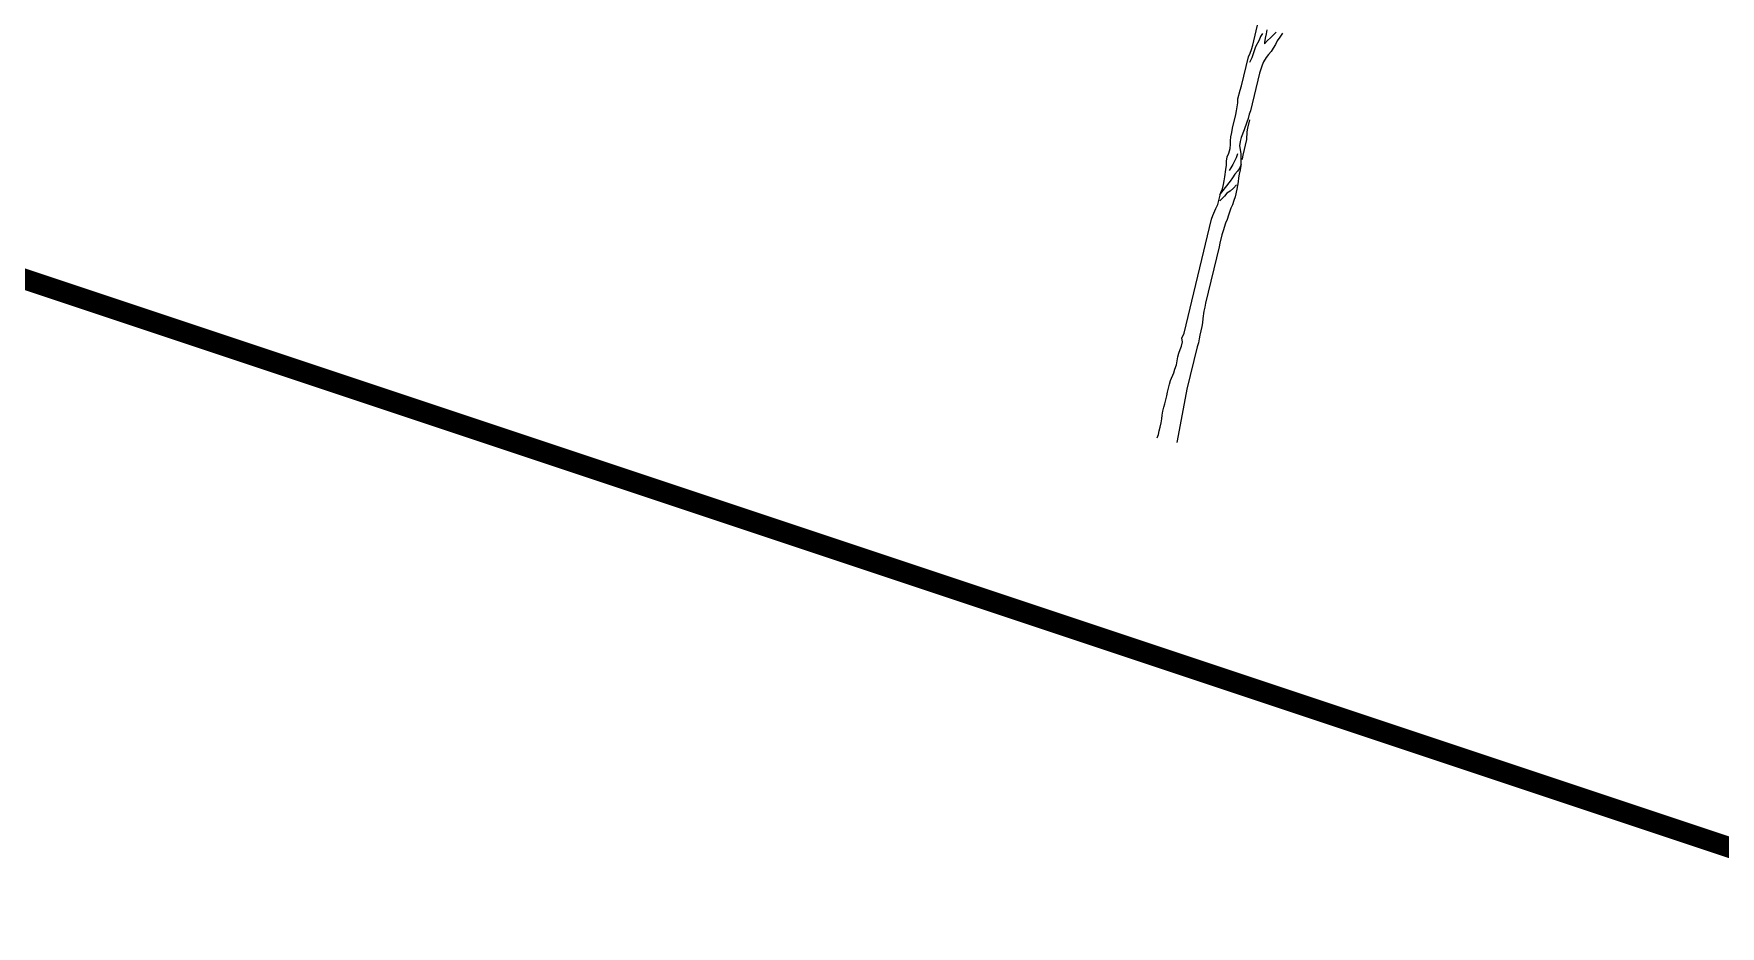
# Model space of a CAD drawing. Header units: inches. Extents: x 350994 to 353538, y 1581369 to 1583842.
# Drawn here: x 351410.45 to 351418.6, y 1583123.42 to 1583127.74 of the extents above; entities that cross this region are included whole.
import ezdxf

# ---------------------------------------------------------------- set-up
doc = ezdxf.new("R2010")
doc.units = ezdxf.units.IN
doc.header["$MEASUREMENT"] = 0
doc.linetypes.add('1', pattern=[0])
doc.layers.add("ROAD'S", color=1, linetype='1')
doc.layers.add('TREE', color=81, linetype='1')

# ---------------------------------------------------------------- blocks, each defined once
blk = doc.blocks.new('TREE_4')
at = {"color": 94}
for points in [[(-3, -32), (0, 0), (-3, 32), (0, 64), (0, 101), (-3, 136), (-9, 168), (-11, 202), (-11, 237), (-8, 269), (-8, 338), (-11, 370), (-11, 442), (-8, 474), (3, 544), (6, 578), (9, 616), (9, 651), (6, 685), (6, 720), (9, 752), (15, 784), (15, 821), (1, 850), (9, 896), (10, 1901), (13, 1935), (25, 1999), (33, 2037), (33, 2143), (39, 2178), (39, 2216), (36, 2248), (34, 2282), (28, 2346), (25, 2381), (19, 2415), (13, 2453), (22, 2488), (22, 2528), (16, 2563), (11, 2595), (5, 2629), (5, 2667), (2, 2702), (2, 2823), (-1, 2855), (-6, 2924), (-12, 2959), (-12, 3034), (-9, 3075), (-9, 3329), (-3, 3364), (0, 3398), (3, 3436), (3, 3650)], [(90, 3592), (92, 3557), (92, 3520), (95, 3482), (98, 3471)], [(98, 3471), (118, 3505), (136, 3534), (156, 3563), (173, 3592)], [(228, 3595), (214, 3557), (199, 3522), (191, 3488), (179, 3453), (168, 3421), (153, 3390), (139, 3361), (127, 3320), (121, 3288), (118, 3251), (115, 3216), (115, 2884), (112, 2852), (112, 2814), (109, 2782), (103, 2713), (92, 2644), (92, 2606), (94, 2571), (123, 2508), (129, 2476), (146, 2406), (149, 2372), (149, 2334), (152, 2302), (155, 2268), (161, 2204), (161, 2135), (158, 2103), (155, 2065), (149, 2034), (143, 1970), (140, 1932), (134, 1898), (129, 1828), (126, 1791), (126, 1718), (128, 1687), (128, 1188), (131, 1156), (131, 1119), (137, 1055), (143, 1020), (145, 986), (145, 911), (148, 879), (148, 844), (145, 809), (145, 434), (148, 402), (168, -31)], [(61, 3554), (52, 3523), (46, 3491), (29, 3427), (26, 3393), (20, 3329), (14, 3297), (11, 3286)], [(127, 2806), (126, 2733), (129, 2701), (141, 2638), (141, 2499), (144, 2467), (144, 2461)], [(94, 2499), (91, 2464), (83, 2433), (77, 2401), (68, 2369), (60, 2343)], [(146, 2421), (143, 2386), (129, 2354), (112, 2323), (100, 2288), (88, 2256), (59, 2193), (45, 2164), (30, 2132), (25, 2123)], [(149, 2239), (129, 2204), (109, 2172), (85, 2149), (71, 2120), (54, 2091), (42, 2071)]]:
    blk.add_lwpolyline(points, dxfattribs=at)

msp = doc.modelspace()

# ---------------------------------------------------------------- linework, layer by layer
at = {"layer": "ROAD'S", "lineweight": 5, "const_width": 0.1}
msp.add_lwpolyline([(351304.0913, 1583161.2196), (351358.6787, 1583143.7888), (351460.9599, 1583109.702), (351522.0853, 1583088.9539), (351526.7302, 1583088.6756), (351527.6865, 1583089.4844), (351547.4348, 1583147.465), (351548.2014, 1583150.0432), (351547.7031, 1583151.2305), (351540.4845, 1583154.3126), (351528.7453, 1583157.7798), (351442.3173, 1583187.2892), (351392.0461, 1583203.8367), (351392.0461, 1583203.8367)], dxfattribs=at)

# ---------------------------------------------------------------- block references
at = {"layer": 'TREE', "lineweight": 5, "xscale": 0.0005632341247466223, "yscale": 0.0005632341529917539, "zscale": 0.0005632341444477617, "rotation": 346.4411541233163}
msp.add_blockref('TREE_4', (351415.8851, 1583125.8), dxfattribs=at)

doc.saveas('drawing.dxf')
